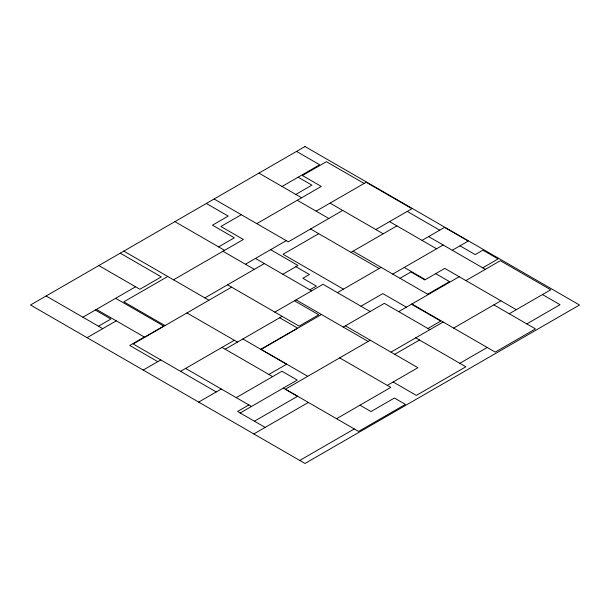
<?xml version="1.0" encoding="UTF-8"?>
<svg xmlns="http://www.w3.org/2000/svg" width="610" height="610" viewBox="0 0 610 610"><rect width="100%" height="100%" fill="white"/><g stroke="black" fill="none" stroke-linecap="round" stroke-linejoin="round"><path stroke-width="0.91" d="M282.056 186.477L319.671 164.761L296.544 151.402M241.308 214.72L220.896 226.501L243.367 239.478L173.522 279.807M82.899 317.215L135.588 286.791M295.827 194.43L311.901 185.143L298.13 177.197M256.779 223.649L321.272 186.424L302.423 175.543L326.411 161.696L364.101 183.45M218.609 246.882L234.339 237.801L212.478 225.174L228.216 216.092L206.355 203.473M167.75 276.475L123.83 301.828L165.005 325.603M98.477 326.205L110.906 319.03L95.335 310.033M87.1 337.681L116.266 320.837M316.125 211.151L366.16 182.268L411.941 208.696L375.829 229.543M245.426 264.237L286.258 240.668M342.721 210.435L288.309 241.85L214.095 199.005M204.861 297.901L264.336 263.566M318.725 233.683L283.04 254.286L343.43 289.155M144.318 337.04L129.739 345.458L157.792 361.654M231.594 287.158L133.171 343.987L216.237 391.94M282.827 274.241L297.993 265.487L270.627 249.688M143.213 370.072L160.788 359.93M351.04 252.342L396.889 225.868M309.849 289.849L316.384 286.075L302.873 278.274L309.4 274.5L295.888 266.7M274.82 312.114L323.003 284.298L370.156 311.527M180.545 371.337L234.324 340.288M225.159 349.21L282.117 316.323M422.036 240.386L444.553 227.385L468.236 241.057L452.277 250.268M337.421 292.625L381.136 267.378M260.836 349.332L297.588 328.111L279.647 317.757M321.47 314.508L261.08 349.377L307.745 376.317M392.756 274.088L443.142 244.999M400.038 278.29L410.965 271.984L424.781 279.952L444.797 268.4L516.296 309.682M360.967 306.22L382.828 293.601L406.382 307.196M198.662 402.089L221.3 389.02M343.232 327.074L384.323 303.345L429.905 329.659M268.865 374.441L286.593 364.208L242.887 338.977M236.23 397.636L281.965 371.238L297.238 380.053L240.188 412.993M427.663 294.241L449.524 281.622L435.708 273.646M398.688 311.634L459.185 276.711M482.701 267.836L498.103 258.945L482.884 250.161L475.19 254.606L459.978 245.822M248.88 404.941L237.564 411.475L265.144 427.404M465.887 280.585L500.33 260.699L550.731 289.796L509.236 313.753M370.278 340.212L285.434 389.195L358.581 431.43L405.429 404.384L394.418 398.025L370.994 411.552L359.984 405.192M254.408 421.205L297.52 396.309L283.307 388.105M427.9 328.5L440.733 321.089L411.521 304.222M390.949 352.145L443.134 322.019M253.829 433.939L308.378 402.44M394.723 354.326L419.497 340.022M453.657 328.096L500.924 300.806M387.297 385.383L417.911 367.708L345.374 325.831M336.56 418.712L390.789 387.403L339.663 357.887M526.811 323.902L560.041 304.71L542.473 294.569M459.818 363.301L487.23 347.479M299.739 460.443L354.288 428.952M407.221 211.418L439.718 230.176M428.594 236.596L485.331 269.353M389.538 221.628L436.577 248.781M330.048 203.115L383.171 233.79M493.864 304.878L535.45 328.889L495.236 352.1L411.918 303.993M258.922 173.118L301.614 197.77M297.284 200.271L328.805 218.471M404.255 267.447L425.353 279.624M353.06 251.167L428.235 294.577M310.589 228.986L379.115 268.552M415.723 337.841L465.872 366.793L416.325 395.402L393.137 382.012M255.46 258.442L311.618 290.863M174.887 221.636L224.579 250.329M222.955 251.267L254.301 269.361M296.071 299.846L368.135 341.447M294.455 300.776L318.74 314.798L299.106 326.137L227.538 284.809M123.83 251.114L208.925 300.242M120.246 253.18L161.292 276.879L139.85 289.262L98.812 265.563M186.95 312.938L237.473 342.103M222.017 347.395L272.632 376.622M115.648 298.305L163.739 326.068L144.532 337.162L96.441 309.392M185.608 368.409L251.511 406.458M46.124 295.98L102.724 328.66M305 146.522L30.5 305L305 463.478L579.5 305L305 146.522"/></g></svg>
